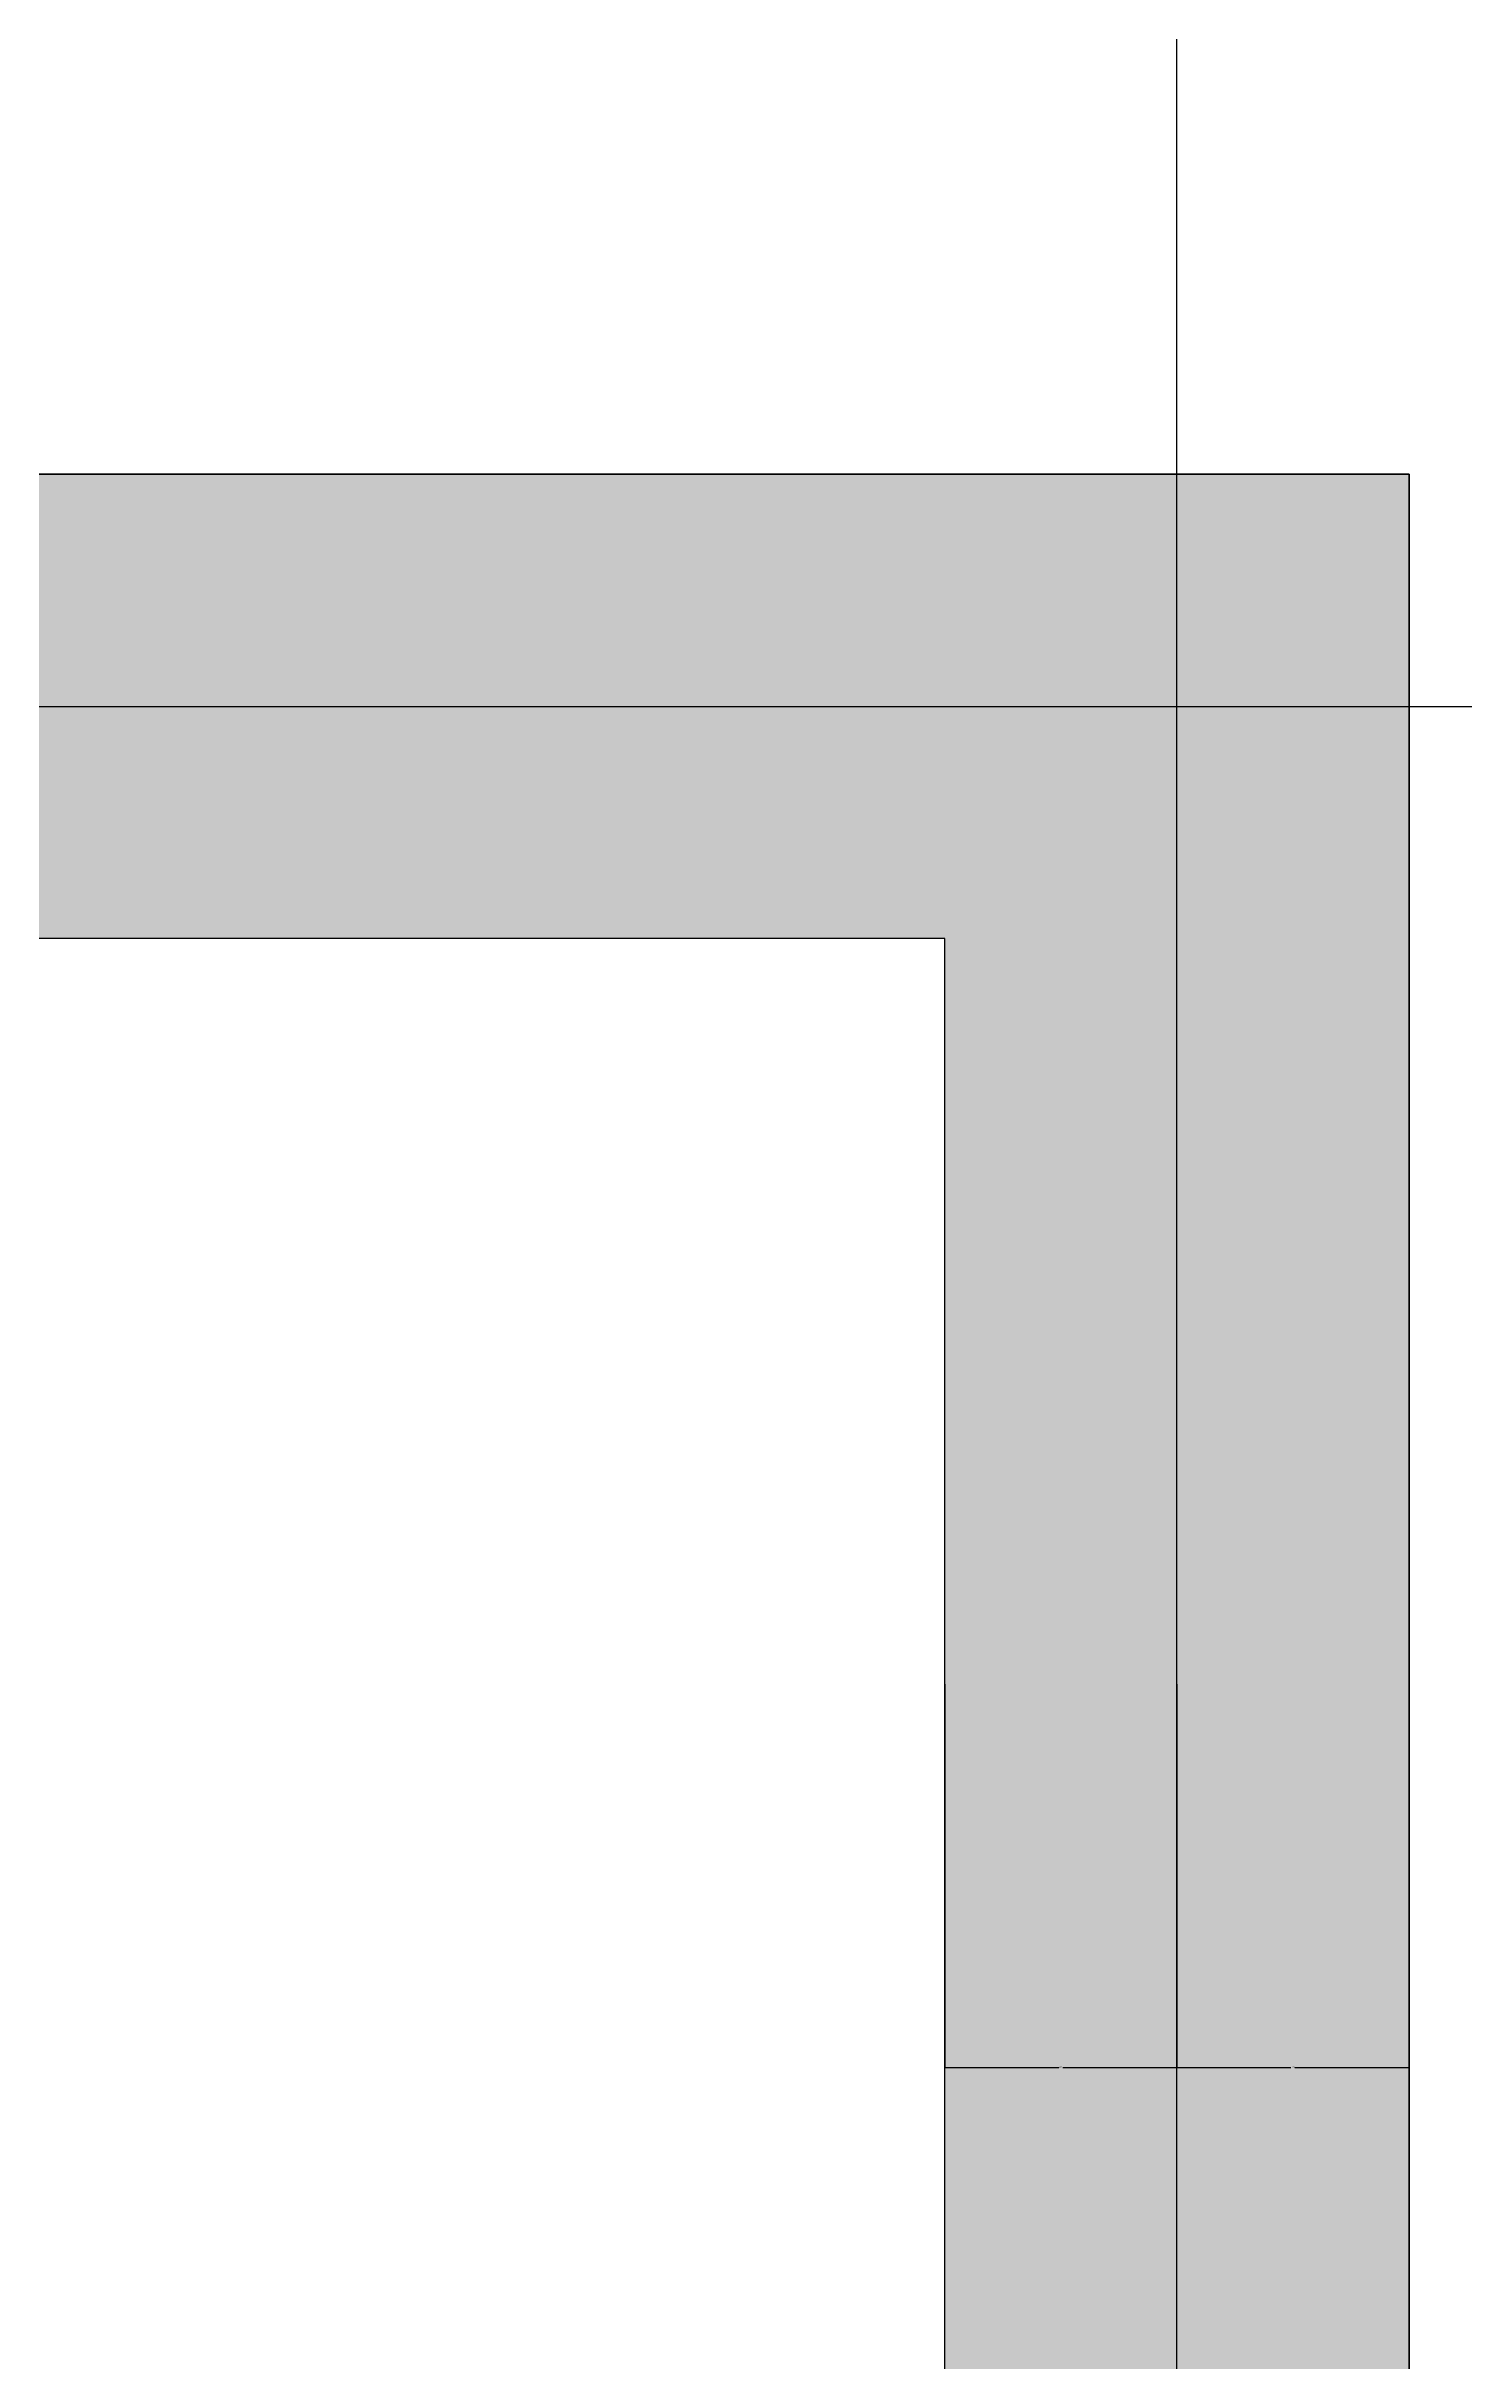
# Model space of a CAD drawing. Header units: metres. Extents: x 0 to 433927, y 0 to 133848.
# Drawn here: x 378578 to 379647, y 114292 to 116038 of the extents above; entities that cross this region are included whole.
import ezdxf

# ---------------------------------------------------------------- set-up
doc = ezdxf.new("R2010")
doc.units = ezdxf.units.M
for name, color, linetype in [('DOTE', 1, 'Continuous'), ('PUB_DIM', 3, 'Continuous'), ('WALL', 40, 'Continuous'), ('剪力墙', 252, 'Continuous'), ('说明', 60, 'Continuous')]:
    doc.layers.add(name, color=color, linetype=linetype)
doc.dimstyles.get("Standard").update_dxf_attribs({"dimtxt": 2.5, "dimasz": 2.5, "dimexe": 1.25, "dimexo": 0.625, "dimtad": 1, "dimcen": 2.5, "dimazin": 3, "dimtfac": 1, "dimtmove": 0, "dimatfit": 3})

# ---------------------------------------------------------------- blocks, each defined once
blk = doc.blocks.new('*D48')
for p, q in [((379255.24, 114803.03), (379255.24, 114514.19)), ((379430.24, 114803.03), (379430.24, 114514.19)), ((379255.49, 114514.19), (379341.24, 114514.19)), ((379344.24, 114514.19), (379429.99, 114514.19))]:
    blk.add_line(p, q)
at = {"layer": 'Defpoints'}
for p in [(379255.24, 114803.03), (379430.24, 114803.03), (379255.24, 114514.19)]:
    blk.add_point(p, dxfattribs=at)
at = {"layer": 'PUB_DIM', "insert": (379342.74, 114514.19), "char_height": 1, "attachment_point": 5}
blk.add_mtext('175', dxfattribs=at)
blk = doc.blocks.new('*D49')
for p, q in [((379430.24, 114664.19), (379430.24, 114514.19)), ((379605.24, 114664.19), (379605.24, 114514.19)), ((379430.49, 114514.19), (379516.24, 114514.19)), ((379519.24, 114514.19), (379604.99, 114514.19))]:
    blk.add_line(p, q)
at = {"layer": 'Defpoints'}
for p in [(379430.24, 114664.19), (379605.24, 114664.19), (379430.24, 114514.19)]:
    blk.add_point(p, dxfattribs=at)
at = {"layer": 'PUB_DIM', "insert": (379517.74, 114514.19), "char_height": 1, "attachment_point": 5}
blk.add_mtext('175', dxfattribs=at)

msp = doc.modelspace()

# ---------------------------------------------------------------- hatches: boundary and pattern name
at = {"layer": '剪力墙'}
h = msp.add_hatch(dxfattribs=at)
h.set_pattern_fill('SOLID')
h.paths.add_polyline_path([(361755.24, 125615.05), (361755.24, 107265.05), (377105.24, 107265.05), (379605.24, 107265.05), (379605.24, 113615.05), (379605.24, 115715.05), (377105.24, 115715.05), (377105.24, 125615.05)])
h.paths.add_polyline_path([(369755.24, 125265.05), (369755.24, 107615.05), (362105.24, 107615.05), (362105.24, 125265.05)])
h.paths.add_polyline_path([(370105.24, 125265.05), (376755.24, 125265.05), (376755.24, 115365.05), (377105.24, 115365.05), (379255.24, 115365.05), (379255.24, 107615.05), (377105.24, 107615.05), (377105.24, 113865.05), (376755.24, 113865.05), (376755.24, 107615.05), (370105.24, 107615.05)])

# ---------------------------------------------------------------- linework, layer by layer
at = {"layer": 'DOTE'}
for p, q in [((379430.24, 106440.05), (379430.24, 126440.05)), ((375177.05, 115540.05), (380430.24, 115540.05))]:
    msp.add_line(p, q, dxfattribs=at)
at = {"layer": 'WALL'}
for p, q in [((379605.24, 115715.05), (377105.24, 115715.05)), ((379605.24, 113615.05), (379605.24, 115715.05)), ((379255.24, 115365.05), (377105.24, 115365.05)), ((379255.24, 107615.05), (379255.24, 115365.05))]:
    msp.add_line(p, q, dxfattribs=at)
at = {"layer": '说明'}
msp.add_lwpolyline([(361755.24, 125615.05), (377105.24, 125615.05), (377105.24, 115715.05), (379605.24, 115715.05), (379605.24, 107265.05), (361755.24, 107265.05)], close=True, dxfattribs=at)

# ---------------------------------------------------------------- dimensions: what is measured, and where the dimension line sits
at = {"layer": 'PUB_DIM'}
for base, p1, p2, picture, middle in [((379255.24, 114514.19), (379255.24, 114803.03), (379430.24, 114803.03), '*D48', (379342.74, 114514.19)), ((379430.24, 114514.19), (379430.24, 114664.19), (379605.24, 114664.19), '*D49', (379517.74, 114514.19))]:
    dim = msp.add_linear_dim(base=base, p1=p1, p2=p2, dimstyle='Standard', dxfattribs=at)
    dim.commit()
    dim.dimension.update_dxf_attribs({"geometry": picture, "text_midpoint": middle})

doc.saveas('drawing.dxf')
